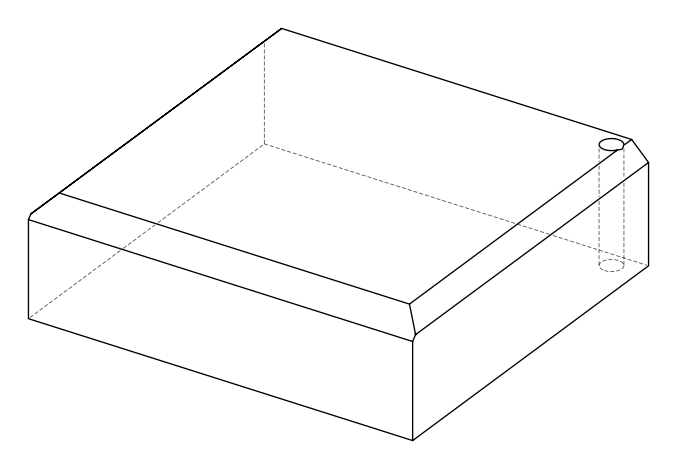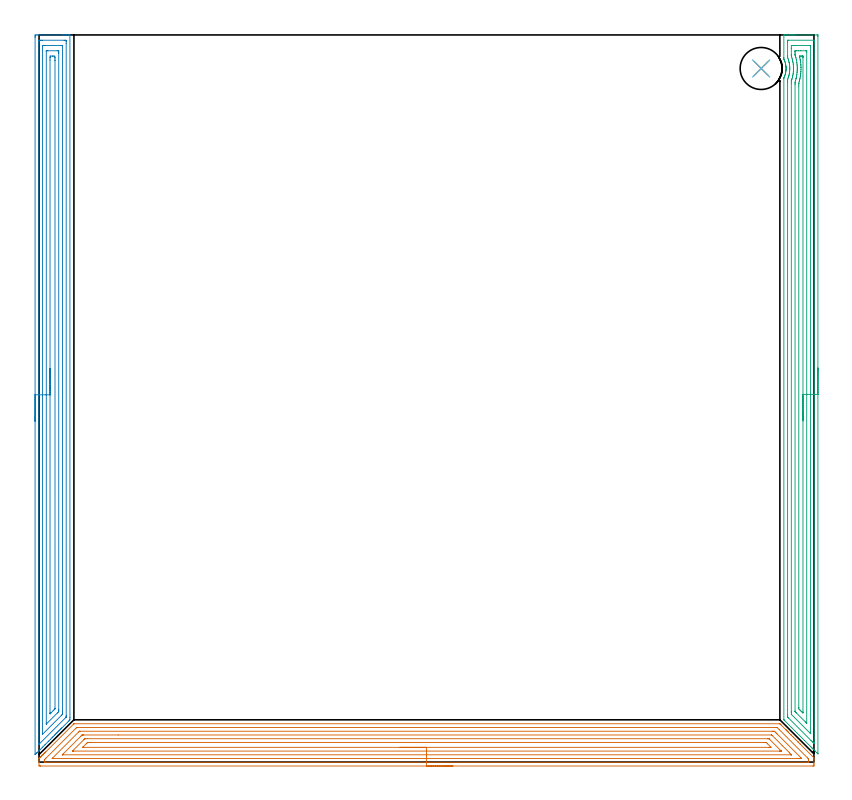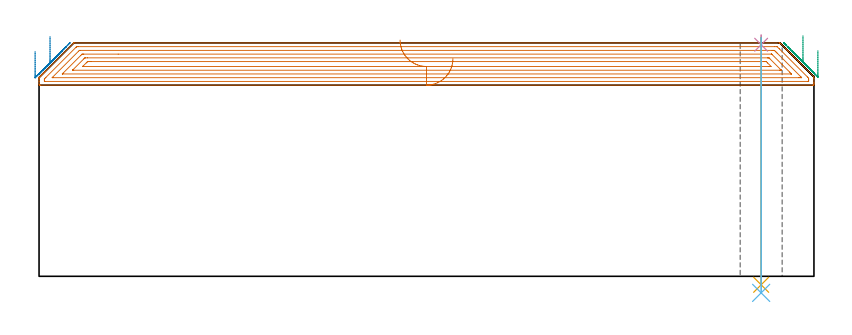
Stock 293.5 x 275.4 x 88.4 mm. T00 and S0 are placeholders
(PLAN: 6 operations, 3 tool changes, 36.5 min)
(1 AREA_MILL | FG_CHAMFER_SURFACE | UGT0205_001 | 13.88 min | 37572 mm3)
(2 AREA_MILL_1 | FG_CHAMFER_SURFACE_1 | UGT0205_001 | 10.92 min | 22971 mm3)
(3 AREA_MILL_2 | FG_CHAMFER_SURFACE_2 | UGT0205_001 | 10.9 min | 21946 mm3)
(4 SPOT_DRILL | STEP1HOLE | NXT0321_9005460120000 | 0.03 min | 4 mm3)
(5 DRILL_THROUGH_HOLE_INTO_CENTER | STEP1HOLE | NXT0301_065 | 0.38 min | 6114 mm3)
(6 DRILL_TO_ENLARGE_THROUGH_HOLE | STEP1HOLE | UGT0301_241 | 0.39 min | 11413 mm3)
(TOOL UGT0205_001 | Chamfer Mill 20 x 3 x 45 deg. | D20 FL50 Z2)
(TOOL NXT0321_9005460120000 | NC Spot Drill, 142deg, 12mm, Carbide, Uncoated | D12 PA142 FL30 Z2)
(TOOL NXT0301_065 | Carbide Drill 9.4mm [860.1-0940-075A1-MM 2214] | D9.4 PA140 FL98 Z2)
(TOOL UGT0301_241 | Twist Drill 15.9 mm | D15.9 PA118 FL120 Z2)
(OP 1 AREA_MILL)
G17 G21 G94 G90
T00 M6
G54
G17 G0 G90 X156.75 Y-1.5 S1061 M3
G43 Z98.4 H0
Z82.4
G94 G1 X156.712 Z81.528 F250.
X156.598 Z80.664
X156.409 Z79.812
X156.147 Z78.98
X155.813 Z78.174
X155.41 Z77.4
X154.941 Z76.664
X154.41 Z75.972
X153.821 Z75.329
X153.178 Z74.74
X152.486 Z74.208
X151.75 Z73.74
X150.976 Z73.337
X150.17 Z73.003
X149.338 Z72.741
X148.486 Z72.552
X147.622 Z72.438
X146.75 Z72.4
X0.623
X0.422 Y-1.498 Z72.402
X0.003 Y-1.491 Z72.405
X0. Y-1.362 Z72.534
Y-0.13 Z73.765
Y0.569 Z74.468
Y1.243 Z75.142
Y1.29 Z75.188
X0.005 Y1.3 Z75.198
X0.013 Y1.314 Z75.211
X0.177 Y1.478 Z75.375
X0.336 Y1.638 Z75.533
X0.494 Y1.795 Z75.693
X0.623 Y1.925 Z75.822
X0.778 Y2.08 Z75.975
X0.931 Y2.233 Z76.13
X1.07 Y2.371 Z76.269
X1.22 Y2.522 Z76.418
X1.369 Y2.67 Z76.567
X1.517 Y2.818 Z76.716
X1.662 Y2.964 Z76.86
X1.806 Y3.107 Z77.005
X1.964 Y3.265 Z77.163
X2.104 Y3.406 Z77.302
X2.243 Y3.544 Z77.442
X2.411 Y3.712 Z77.61
X2.546 Y3.848 Z77.744
X13.178 Y14.478 Z88.378
X13.205 Y14.494 Z88.393
X13.22 Y14.501 Z88.399
X280.364 Y14.5 Z88.4
X280.596 Y14.496 Z88.39
X280.629 Y14.474 Z88.369
X280.921 Y14.18 Z88.078
X281.089 Y14.014 Z87.908
X281.258 Y13.844 Z87.74
X282.856 Y12.246 Z86.142
X282.96 Y12.141 Z86.04
X283.045 Y12.055 Z85.955
X283.151 Y11.951 Z85.847
X283.251 Y11.849 Z85.749
X283.343 Y11.757 Z85.657
X283.446 Y11.656 Z85.552
X283.543 Y11.558 Z85.457
X283.641 Y11.459 Z85.359
X283.74 Y11.362 Z85.258
X284.181 Y10.92 Z84.819
X284.624 Y10.478 Z84.374
X284.833 Y10.268 Z84.167
X284.874 Y10.226 Z84.126
X285.508 Y9.594 Z83.49
X285.727 Y9.374 Z83.273
X286.392 Y8.71 Z82.606
X286.585 Y8.515 Z82.415
X286.62 Y8.48 Z82.38
X287.276 Y7.826 Z81.723
X287.441 Y7.659 Z81.559
X287.514 Y7.586 Z81.486
X288.16 Y6.942 Z80.839
X288.297 Y6.803 Z80.703
X293.323 Y1.777 Z75.676
X293.459 Y1.638 Z75.537
X293.49 Y1.603 Z75.501
X293.5 Y0.94 Z74.839
Y-0.479 Z73.418
Y-1.014 Z72.883
Y-1.362 Z72.535
X293.497 Y-1.491 Z72.405
X293.078 Y-1.5 Z72.4
X146.75
Y-0.086 Z73.814
X2.366 Y-0.085 Z73.815
X2.016 Y-0.079 Z73.821
X2.01 Y0.034 Z73.934
X2.004 Y0.273 Z74.173
X2.01 Y0.754 Z74.654
X2.014 Y0.853 Z74.753
X2.076 Y0.92 Z74.82
X2.158 Y1.005 Z74.905
X2.411 Y1.261 Z75.161
X2.6 Y1.451 Z75.351
X14.03 Y12.88 Z86.78
X14.157 Y13.004 Z86.904
X14.211 Y13.053 Z86.953
X14.239 Y13.078 Z86.978
X14.287 Y13.079 Z86.979
X14.499 Y13.083 Z86.983
X14.923 Y13.086 Z86.986
X14.968
X278.621
X279.47 Y13.08 Z86.98
X279.522 Y13.079 Z86.979
X280.364 Y12.286 Z86.186
X280.378 Y12.273 Z86.173
X291.089 Y1.56 Z75.46
X291.485 Y1.153 Z75.053
X291.492 Y0.754 Z74.654
X291.498 Y0.35 Z74.25
X291.492 Y-0.058 Z73.842
X291.49 Y-0.08 Z73.82
X291.485 Y-0.081 Z73.819
X291.461 Y-0.084 Z73.816
X291.408 Y-0.085 Z73.815
X291.301 Y-0.086 Z73.814
X146.75
Y1.328 Z75.228
X5.405 Y1.329 Z75.229
X5.204 Y1.331 Z75.231
X5.092 Y1.335 Z75.235
X4.952 Y1.341 Z75.241
X5.03 Y1.426 Z75.326
X5.092 Y1.492 Z75.392
X14.961 Y11.362 Z85.262
X15.251 Y11.641 Z85.541
X15.272 Y11.661 Z85.561
X15.317 Y11.665 Z85.565
X15.4 Y11.669 Z85.569
X15.505 Y11.671 Z85.571
X277.683
X278.265 Y11.67 Z85.57
X278.42 Y11.667 Z85.567
X278.494 Y11.665 Z85.565
X278.577 Y11.604 Z85.504
X278.831 Y11.362 Z85.262
X279.152 Y11.047 Z84.947
X279.47 Y10.73 Z84.63
X279.723 Y10.478 Z84.378
X288.562 Y1.638 Z75.538
X288.71 Y1.485 Z75.385
X288.805 Y1.384 Z75.284
X288.847 Y1.334 Z75.234
X288.825 Y1.333 Z75.233
X288.719 Y1.33 Z75.23
X288.408 Y1.329 Z75.229
X287.827 Y1.328 Z75.228
X146.75
Y2.743 Z76.643
X8.997
X8.906 Y2.744 Z76.644
X8.822 Y2.748 Z76.648
X8.81 Y2.75 Z76.65
X8.813 Y2.756 Z76.656
X8.837 Y2.784 Z76.684
X8.965 Y2.916 Z76.816
X9.063 Y3.014 Z76.914
X15.817 Y9.768 Z83.668
X16.176 Y10.123 Z84.023
X16.255 Y10.199 Z84.099
X16.302 Y10.242 Z84.142
X16.376 Y10.25 Z84.15
X16.711 Y10.255 Z84.155
X16.935 Y10.256 Z84.156
X29.977 Y10.257 Z84.157
X277.348
X277.431 Y10.256 Z84.156
X277.472 Y10.253 Z84.153
X277.489 Y10.251 Z84.151
X277.516 Y10.226 Z84.126
X277.683 Y10.067 Z83.967
X281.461 Y6.291 Z80.191
X284.345 Y3.406 Z77.306
X284.833 Y2.918 Z76.818
X284.965 Y2.783 Z76.683
X284.991 Y2.754 Z76.654
X284.993 Y2.748 Z76.648
X284.991 Y2.746 Z76.646
X284.96 Y2.744 Z76.644
X284.833 Y2.743 Z76.643
X284.61
X146.75
Y4.157 Z78.057
X13.136
X13.001 Y4.158 Z78.058
X12.732 Y4.162 Z78.062
X12.673 Y4.164 Z78.064
X12.69 Y4.185 Z78.085
X12.733 Y4.232 Z78.132
X12.789 Y4.29 Z78.19
X12.961 Y4.463 Z78.363
X16.961 Y8.462 Z82.362
X17.214 Y8.71 Z82.61
X17.344 Y8.834 Z82.734
X17.473 Y8.84 Z82.74
X17.605 Y8.841 Z82.741
X18.364 Y8.843 Z82.743
X275.895
X276.03 Y8.842 Z82.742
X276.299 Y8.837 Z82.737
X276.458 Y8.832 Z82.732
X276.501 Y8.793 Z82.693
X276.59 Y8.71 Z82.61
X276.789 Y8.513 Z82.413
X281.011 Y4.29 Z78.19
X281.101 Y4.198 Z78.098
X281.125 Y4.17 Z78.07
X281.129 Y4.164 Z78.064
X281.082 Y4.162 Z78.062
X280.903 Y4.159 Z78.059
X280.634 Y4.157 Z78.057
X280.499
X146.75
Y5.571 Z79.471
X16.885 Y5.572 Z79.472
X16.711 Y5.574 Z79.474
X16.633 Y5.577 Z79.477
X16.543 Y5.584 Z79.484
X16.605 Y5.653 Z79.553
X16.645 Y5.696 Z79.596
X17.89 Y6.942 Z80.842
X18.194 Y7.243 Z81.143
X18.298 Y7.344 Z81.244
X18.381 Y7.421 Z81.321
X18.498 Y7.423 Z81.323
X18.901 Y7.427 Z81.327
X19.392 Y7.429 Z81.329
X19.793
X274.51 Y7.428 Z81.328
X275.002 Y7.425 Z81.325
X275.41 Y7.422 Z81.322
X275.895 Y6.957 Z80.857
X275.911 Y6.942 Z80.842
X277.273 Y5.579 Z79.479
X276.789 Y5.574 Z79.474
X276.387 Y5.572 Z79.472
X146.75 Y5.571 Z79.471
X145.878 Z79.509
X145.013 Z79.623
X144.162 Z79.812
X143.33 Z80.074
X142.524 Z80.408
X141.75 Z80.811
X141.014 Z81.28
X140.322 Z81.811
X139.679 Z82.4
X139.09 Z83.043
X138.558 Z83.735
X138.09 Z84.471
X137.687 Z85.245
X137.353 Z86.051
X137.091 Z86.883
X136.902 Z87.735
X136.788 Z88.6
X136.75 Z89.471
G0 Z98.4
M5
M2
(OP 2 AREA_MILL_1)
G17 G21 G94 G90
T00 M6
G54
G17 G0 G90 X-1.5 Y129.1 S1061 M3
G43 Z98.4 H0
Z85.2
G94 G1 Y129.138 Z84.328 F250.
Y129.252 Z83.463
Y129.441 Z82.612
Y129.703 Z81.78
Y130.037 Z80.974
Y130.44 Z80.2
Y130.909 Z79.464
Y131.44 Z78.772
Y132.029 Z78.129
Y132.672 Z77.54
Y133.364 Z77.008
Y134.1 Z76.54
Y134.874 Z76.137
Y135.68 Z75.803
Y136.512 Z75.541
Y137.364 Z75.352
Y138.229 Z75.238
Y139.1 Z75.2
Y274.342
X-1.499 Y274.791 Z75.201
X-1.495 Y275.229 Z75.203
X-1.492 Y275.39 Z75.206
X-1.063 Y275.395 Z75.634
X-0.462 Y275.4 Z76.235
X8.622 Z85.316
X9.181 Z85.878
X9.502 Z86.198
X10.062 Z86.758
X10.382 Z87.077
X11.024 Z87.723
X11.412 Z88.112
X11.681 Y275.39 Z88.38
X11.69 Y275.324 Z88.389
X11.694 Y275.286 Z88.394
X11.7 Y16.8 Z88.4
X11.694 Y15.998 Z88.392
X11.606 Y15.907 Z88.304
X11.263 Y15.562 Z87.96
X8.622 Y12.92 Z85.318
X8.484 Y12.783 Z85.181
X8.322 Y12.62 Z85.019
X8.181 Y12.479 Z84.877
X8.037 Y12.336 Z84.735
X7.887 Y12.186 Z84.585
X7.741 Y12.039 Z84.437
X7.591 Y11.89 Z84.289
X7.453 Y11.752 Z84.151
X7.301 Y11.599 Z83.996
X7.145 Y11.443 Z83.842
X7.019 Y11.318 Z83.717
X6.861 Y11.158 Z83.556
X6.698 Y10.997 Z83.396
X6.585 Y10.884 Z83.283
X6.421 Y10.718 Z83.115
X6.252 Y10.551 Z82.95
X5.98 Y10.279 Z82.678
X5.806 Y10.104 Z82.502
X5.246 Y9.546 Z81.946
X4.914 Y9.212 Z81.61
X4.315 Y8.614 Z81.014
X3.633 Y7.932 Z80.332
X2.234 Y6.534 Z78.933
X1.341 Y5.641 Z78.04
X0.319 Y4.619 Z77.018
X0.111 Y4.41 Z76.808
X0.003 Y4.302 Z76.701
X-0.537 Y3.762 Z76.162
X-0.77 Y3.529 Z75.927
X-0.89 Y3.409 Z75.808
X-1.338 Y2.963 Z75.361
X-1.493 Y2.819 Z75.206
X-1.5 Y2.966 Z75.2
Y139.1
X-0.086 Z76.614
Y272.113
X-0.084 Y272.906 Z76.616
X-0.083 Y273.006 Z76.617
X-0.073 Y273.39 Z76.627
X0.312 Y273.397 Z77.012
X0.698 Y273.399 Z77.398
X1.189 Y273.4 Z77.889
X9.502 Y273.399 Z86.202
X9.997 Y273.396 Z86.697
X10.191 Y273.39 Z86.891
X10.273 Y273.362 Z86.973
X10.278 Y273.112 Z86.978
X10.279 Y273.006 Z86.979
X10.28 Y272.217 Z86.98
X10.285 Y17.692 Z86.985
X10.283 Y17.295 Z86.983
X10.28 Y17.097 Z86.98
X10.279 Y17.051 Z86.979
X10.261 Y17.022 Z86.961
X10.214 Y16.971 Z86.914
X10.049 Y16.8 Z86.749
X0.022 Y6.772 Z76.722
X-0.06 Y6.692 Z76.64
X-0.078 Y6.677 Z76.622
X-0.08 Z76.62
X-0.082 Y6.683 Z76.618
X-0.084 Y6.722 Z76.616
X-0.086 Y6.882 Z76.614
Y6.98
Y139.1
X1.328 Z78.028
X1.329 Y271.22 Z78.029
X1.33 Y271.347 Z78.03
X1.332 Y271.377 Z78.032
X1.334 Y271.387 Z78.034
X1.343 Y271.39 Z78.043
X1.403 Y271.398 Z78.103
X1.578 Y271.399 Z78.278
X2.281 Y271.4 Z78.981
X8.445 Z85.145
X8.622 Y271.398 Z85.322
X8.799 Y271.393 Z85.499
X8.848 Y271.39 Z85.548
X8.859 Y271.382 Z85.559
X8.861 Y271.367 Z85.561
X8.864 Y271.303 Z85.564
X8.865 Y271.22 Z85.565
Y270.973
X8.871 Y19.225 Z85.571
X8.87 Y18.585 Z85.57
X8.868 Y18.335 Z85.568
X8.864 Y18.084 Z85.564
X8.622 Y17.824 Z85.322
X8.557 Y17.757 Z85.257
X1.351 Y10.551 Z78.051
X1.342 Y10.546 Z78.042
X1.336 Y10.547 Z78.036
X1.333 Y10.551 Z78.033
X1.331 Y10.567 Z78.031
X1.329 Y10.804 Z78.029
X1.328 Y139.1 Z78.028
X2.743 Z79.443
Y269.146
X2.745 Y269.348 Z79.445
X2.748 Y269.382 Z79.448
X2.75 Y269.39 Z79.45
X2.758 Y269.393 Z79.458
X2.81 Y269.398 Z79.51
X2.916 Y269.399 Z79.616
X3.339 Y269.4 Z80.039
X6.895 Z83.595
X7.287 Y269.398 Z83.987
X7.385 Y269.395 Z84.085
X7.432 Y269.39 Z84.132
X7.445 Y269.385 Z84.145
X7.446 Y269.37 Z84.146
X7.449 Y269.273 Z84.149
X7.451 Y268.836 Z84.151
Y268.542
X7.456 Y19.767 Z84.156
X7.454 Y19.478 Z84.154
X7.45 Y19.176 Z84.15
X7.447 Y19.107 Z84.147
X7.408 Y19.064 Z84.108
X7.34 Y18.992 Z84.04
X6.937 Y18.585 Z83.637
X2.909 Y14.558 Z79.609
X2.845 Y14.497 Z79.545
X2.757 Y14.417 Z79.457
X2.75 Y14.411 Z79.45
X2.747 Y14.429 Z79.447
X2.744 Y14.474 Z79.444
X2.743 Y14.524 Z79.443
Y14.726
Y139.1
X4.157 Z80.857
Y265.928
X4.161 Y266.757 Z80.861
X4.163 Y266.814 Z80.863
X4.22 Y267.39 Z80.92
X4.469 Y267.396 Z81.169
X5.1 Y267.399 Z81.8
X5.348 Y267.398 Z82.048
X5.98 Y267.39 Z82.68
X6.031 Y266.757 Z82.731
X6.034 Y266.702 Z82.734
X6.037 Y265.864 Z82.737
Y265.807
X6.042 Y20.37 Z82.742
Y20.308
X6.038 Y20.244 Z82.738
X6.031 Y20.141 Z82.731
X5.98 Y20.086 Z82.68
X5.681 Y19.781 Z82.381
X5.38 Y19.478 Z82.08
X4.487 Y18.585 Z81.187
X4.352 Y18.451 Z81.052
X4.22 Y18.321 Z80.92
X4.174 Y18.279 Z80.874
X4.166 Y18.274 Z80.866
X4.163 Y18.311 Z80.863
X4.159 Y18.395 Z80.859
X4.157 Y18.649 Z80.857
Y139.1
Y139.972 Z80.895
Y140.837 Z81.009
Y141.688 Z81.198
Y142.52 Z81.46
Y143.326 Z81.794
Y144.1 Z82.197
Y144.836 Z82.665
Y145.528 Z83.196
Y146.171 Z83.786
Y146.761 Z84.429
Y147.292 Z85.121
Y147.76 Z85.857
Y148.163 Z86.631
Y148.497 Z87.437
Y148.759 Z88.269
Y148.948 Z89.12
Y149.062 Z89.985
Y149.1 Z90.857
G0 Z98.4
M5
M2
(OP 3 AREA_MILL_2)
G17 G21 G94 G90
T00 M6
G54
G17 G0 G90 X295. Y149.25 S1061 M3
G43 Z98.4 H0
Z85.5
G94 G1 Y149.212 Z84.628 F250.
Y149.098 Z83.764
Y148.909 Z82.912
Y148.647 Z82.08
Y148.313 Z81.274
Y147.91 Z80.5
Y147.442 Z79.764
Y146.91 Z79.072
Y146.321 Z78.429
Y145.678 Z77.84
Y144.986 Z77.308
Y144.25 Z76.84
Y143.476 Z76.437
Y142.67 Z76.103
Y141.838 Z75.841
Y140.986 Z75.652
Y140.122 Z75.538
Y139.25 Z75.5
X294.999 Y3.21 Z75.501
X294.994 Y3.114 Z75.504
X294.992 Y3.109 Z75.506
X294.485 Y3.614 Z76.013
X293.957 Y4.142 Z76.541
X293.79 Y4.308 Z76.705
X293.63 Y4.469 Z76.868
X293.511 Y4.588 Z76.987
X293.353 Y4.745 Z77.142
X293.202 Y4.897 Z77.296
X293.065 Y5.034 Z77.433
X292.916 Y5.181 Z77.579
X292.774 Y5.325 Z77.724
X292.619 Y5.48 Z77.879
X292.48 Y5.618 Z78.016
X289.944 Y8.155 Z80.554
X285.057 Y13.043 Z85.442
X282.437 Y15.662 Z88.061
X282.272 Y15.828 Z88.228
X282.261 Y15.839 Z88.239
X282.105 Y16.005 Z88.391
X282.1 Y16.182 Z88.4
Y258.751
X282.105 Y259.128 Z88.391
X282.155 Y259.241 Z88.342
X282.262 Y259.478 Z88.235
X282.44 Y259.923 Z88.058
X282.496 Y260.089 Z88.
X282.592 Y260.372 Z87.902
X282.635 Y260.535 Z87.857
X282.676 Y260.678 Z87.82
X282.715 Y260.818 Z87.783
X282.81 Y261.266 Z87.687
X282.833 Y261.427 Z87.66
X282.877 Y261.712 Z87.617
X282.894 Y261.899 Z87.597
X282.922 Y262.16 Z87.574
X282.923 Y262.182 Z87.573
X282.927 Y262.318 Z87.565
X282.939 Y262.607 Z87.552
X282.935 Y262.872 Z87.555
X282.933 Y263.061 Z87.562
X282.92 Y263.21 Z87.568
X282.906 Y263.461 Z87.593
X282.903 Y263.501 Z87.596
X282.843 Y263.948 Z87.655
X282.813 Y264.102 Z87.684
X282.758 Y264.396 Z87.741
X282.647 Y264.842 Z87.852
X282.599 Y264.994 Z87.899
X282.506 Y265.291 Z87.993
X282.451 Y265.44 Z88.048
X282.341 Y265.734 Z88.159
X282.274 Y265.886 Z88.223
X282.184 Y266.097 Z88.316
X282.112 Y266.26 Z88.387
X282.107 Y266.276 Z88.393
X282.1 Y266.777 Z88.4
Y275.25
X282.102 Y275.39 Z88.389
X282.211 Y275.397 Z88.281
X282.327 Y275.4 Z88.172
X283.026 Z87.473
X283.594 Z86.905
X284.184 Z86.312
X284.478 Z86.019
X285.057 Z85.44
X285.351 Z85.146
X285.93 Z84.564
X286.398 Z84.098
X294.663 Z75.834
X294.956 Y275.396 Z75.541
X294.992 Y275.39 Z75.505
X294.999 Y275.353 Z75.499
X295. Y274.804 Z75.5
Y139.25
X293.586 Z76.914
X293.585 Y7.472 Z76.915
X293.584 Y7.264 Z76.916
X293.581 Y7.075 Z76.919
X293.579 Y6.996 Z76.921
X293.538 Y7.024 Z76.962
X293.289 Y7.264 Z77.211
X292.916 Y7.634 Z77.584
X292.394 Y8.155 Z78.106
X283.834 Y16.717 Z86.666
X283.657 Y16.896 Z86.843
X283.569 Y16.988 Z86.931
X283.528 Y17.034 Z86.972
X283.521 Y17.073 Z86.979
X283.516 Y17.756 Z86.984
X283.515 Y17.965 Z86.985
Y257.651
X283.516 Y257.859 Z86.984
X283.52 Y258.537 Z86.98
X283.597 Y258.751 Z86.903
X283.754 Y259.19 Z86.746
X283.904 Y259.643 Z86.596
X283.942 Y259.766 Z86.558
X283.969 Y259.863 Z86.531
X284.044 Y260.16 Z86.456
X284.142 Y260.578 Z86.358
X284.184 Y260.788 Z86.316
X284.265 Y261.344 Z86.235
X284.274 Y261.427 Z86.226
X284.335 Y262.164 Z86.165
X284.341 Y262.318 Z86.159
X284.35 Y262.676 Z86.15
X284.345 Y263.046 Z86.155
X284.339 Y263.21 Z86.161
X284.27 Y264.014 Z86.23
X284.258 Y264.102 Z86.242
X284.184 Y264.598 Z86.316
X284.106 Y264.994 Z86.394
X284.097 Y265.038 Z86.403
X284.083 Y265.097 Z86.417
X283.964 Y265.545 Z86.536
X283.86 Y265.886 Z86.64
X283.692 Y266.387 Z86.808
X283.552 Y266.777 Z86.948
X283.521 Y266.865 Z86.979
X283.519 Y266.949 Z86.981
X283.516 Y267.119 Z86.984
X283.515 Y267.461 Z86.985
X283.514 Y267.669 Z86.986
X283.515 Y272.811 Z86.985
X283.517 Y273.02 Z86.983
X283.521 Y273.36 Z86.979
X283.528 Y273.39 Z86.972
X283.589 Y273.394 Z86.911
X283.688 Y273.398 Z86.812
X283.812 Y273.4 Z86.688
X293.419 Y273.399 Z77.081
X293.543 Y273.394 Z76.957
X293.566 Y273.39 Z76.934
X293.579 Y273.384 Z76.921
X293.581 Y273.358 Z76.919
X293.584 Y273.23 Z76.916
X293.585 Y273.02 Z76.915
X293.586 Y272.336 Z76.914
Y139.25
X292.172 Z78.328
X292.171 Y10.831 Z78.329
X292.169 Z78.331
X285.057 Y17.944 Z85.443
X285.037 Y17.965 Z85.463
X284.936 Y18.089 Z85.564
X284.93 Y18.857 Z85.57
X284.929 Y18.988 Z85.571
X284.928 Y257.099 Z85.572
X284.93 Y257.859 Z85.57
X284.933 Y257.986 Z85.567
X284.936 Y258.031 Z85.564
X284.952 Y258.081 Z85.548
X285.057 Y258.391 Z85.443
X285.145 Y258.661 Z85.355
X285.172 Y258.751 Z85.328
X285.34 Y259.354 Z85.16
X285.411 Y259.643 Z85.089
X285.504 Y260.078 Z84.996
X285.586 Y260.535 Z84.914
X285.633 Y260.839 Z84.867
X285.697 Y261.427 Z84.803
X285.715 Y261.646 Z84.785
X285.756 Y262.318 Z84.744
X285.761 Y262.491 Z84.739
X285.754 Y263.21 Z84.746
X285.747 Y263.397 Z84.753
X285.685 Y264.102 Z84.815
X285.658 Y264.38 Z84.842
X285.564 Y264.994 Z84.936
X285.478 Y265.456 Z85.022
X285.379 Y265.886 Z85.121
X285.3 Y266.2 Z85.2
X285.168 Y266.664 Z85.332
X284.952 Y267.329 Z85.548
X284.936 Y267.539 Z85.564
X284.932 Y267.669 Z85.568
X284.93 Y267.799 Z85.57
X284.929 Y270.345 Z85.571
X284.934 Y271.362 Z85.566
X284.942 Y271.39 Z85.558
X284.977 Y271.393 Z85.523
X285.057 Y271.396 Z85.443
X285.77 Y271.4 Z84.73
X285.93 Z84.57
X292.043 Y271.399 Z78.457
X292.096 Y271.398 Z78.404
X292.139 Y271.394 Z78.361
X292.162 Y271.391 Z78.338
X292.165 Y271.366 Z78.335
X292.169 Y271.236 Z78.331
X292.171 Y271.106 Z78.329
X292.172 Y139.25 Z78.328
X290.757 Z79.743
Y14.819
X290.756 Y14.752 Z79.744
X290.754 Y14.712 Z79.746
X290.753 Y14.71 Z79.747
X290.748 Y14.712 Z79.752
X290.68 Y14.775 Z79.82
X290.429 Y15.02 Z80.071
X290.297 Y15.152 Z80.203
X286.803 Y18.646 Z83.697
X286.594 Y18.857 Z83.906
X286.375 Y19.085 Z84.125
X286.349 Y19.126 Z84.151
X286.347 Y19.152 Z84.153
X286.345 Y19.21 Z84.155
X286.343 Y19.327 Z84.157
Y256.546
X286.344 Y256.968 Z84.156
X286.347 Y257.434 Z84.153
X286.35 Y257.541 Z84.15
X286.523 Y258.146 Z83.977
X286.692 Y258.751 Z83.808
X286.716 Y258.841 Z83.784
X286.803 Y259.214 Z83.697
X286.876 Y259.569 Z83.624
X286.89 Y259.643 Z83.61
X287.002 Y260.332 Z83.498
X287.03 Y260.535 Z83.47
X287.095 Y261.129 Z83.405
X287.121 Y261.427 Z83.379
X287.154 Y261.961 Z83.346
X287.171 Y262.318 Z83.329
X287.172 Y262.834 Z83.328
X287.169 Y263.21 Z83.331
X287.14 Y263.758 Z83.36
X287.11 Y264.102 Z83.39
X287.048 Y264.744 Z83.452
X287.01 Y264.994 Z83.49
X286.88 Y265.807 Z83.62
X286.865 Y265.886 Z83.635
X286.803 Y266.182 Z83.697
X286.658 Y266.777 Z83.842
X286.606 Y266.98 Z83.894
X286.399 Y267.669 Z84.101
X286.366 Y267.785 Z84.134
X286.35 Y267.848 Z84.15
X286.348 Y267.905 Z84.152
X286.344 Y268.138 Z84.156
X286.343 Y268.561 Z84.157
Y269.031
X286.344 Y269.188 Z84.156
X286.347 Y269.314 Z84.153
X286.349 Y269.388 Z84.151
X286.393 Y269.39 Z84.107
X286.803 Y269.395 Z83.697
X287.625 Y269.4 Z82.875
X288.55 Z81.95
X290.348 Z80.152
X290.697 Y269.394 Z79.803
X290.739 Y269.39 Z79.761
X290.751 Y269.387 Z79.749
X290.753 Y269.375 Z79.747
X290.756 Y269.325 Z79.744
X290.757 Y269.278 Z79.743
Y268.982
Y139.25
X289.343 Z81.157
X289.342 Y18.94 Z81.158
X289.341 Y18.857 Z81.159
X289.336 Y18.583 Z81.164
X289.249 Y18.661 Z81.251
X289.045 Y18.857 Z81.455
X288.55 Y19.35 Z81.95
X288.156 Y19.749 Z82.344
X287.764 Y20.159 Z82.736
X287.758 Y20.558 Z82.742
X287.757 Y20.641 Z82.743
Y256.076
X287.758 Y256.885 Z82.742
X287.76 Y256.968 Z82.74
X287.764 Y257.068 Z82.736
X287.779 Y257.163 Z82.721
X287.963 Y257.859 Z82.537
X288.083 Y258.337 Z82.417
X288.175 Y258.751 Z82.325
X288.241 Y259.067 Z82.259
X288.341 Y259.643 Z82.159
X288.371 Y259.826 Z82.129
X288.465 Y260.535 Z82.035
X288.474 Y260.612 Z82.026
X288.547 Y261.427 Z81.953
X288.55 Y261.466 Z81.95
X288.59 Y262.277 Z81.91
Y263.17
X288.588 Y263.21 Z81.912
X288.55 Y264.011 Z81.95
X288.542 Y264.102 Z81.958
X288.454 Y264.994 Z82.046
X288.441 Y265.105 Z82.059
X288.317 Y265.886 Z82.183
X288.268 Y266.174 Z82.232
X288.148 Y266.777 Z82.352
X288.037 Y267.301 Z82.463
X288.025 Y267.39 Z82.475
X288.093 Y267.393 Z82.407
X288.245 Y267.397 Z82.255
X288.55 Y267.399 Z81.95
X288.814 Y267.4 Z81.686
X289.251 Y267.398 Z81.249
X289.296 Y267.396 Z81.204
X289.327 Y267.39 Z81.173
X289.336 Y267.386 Z81.164
X289.338 Y267.372 Z81.162
X289.341 Y267.202 Z81.159
X289.343 Y266.859 Z81.157
Y266.777
Y139.25
Y138.378 Z81.195
Y137.514 Z81.309
Y136.662 Z81.498
Y135.83 Z81.76
Y135.024 Z82.094
Y134.25 Z82.497
Y133.514 Z82.965
Y132.822 Z83.496
Y132.179 Z84.086
Y131.59 Z84.729
Y131.058 Z85.421
Y130.59 Z86.157
Y130.187 Z86.931
Y129.853 Z87.737
Y129.591 Z88.569
Y129.402 Z89.42
Y129.288 Z90.285
Y129.25 Z91.157
G0 Z98.4
M5
M2
(OP 4 SPOT_DRILL)
G17 G21 G94 G90
T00 M6
G54
G17 G0 G90 X273.5 Y262.7 S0 M3
G43 Z98.4 H0
G94 G81 G98 Z87.716 F250. R91.4
G80
M5
M2
(OP 5 DRILL_THROUGH_HOLE_INTO_CENTER)
G17 G21 G94 G90
T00 M6
G54
G17 G0 G90 X273.5 Y262.7 S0 M3
G43 Z98.4 H1
G94 G73 G98 Z-3.211 F250. Q9.161 R90.4
G80
M5
M2
(OP 6 DRILL_TO_ENLARGE_THROUGH_HOLE)
G17 G21 G94 G90
T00 M6
G54
G17 G0 G90 X273.5 Y262.7 S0 M3
G43 Z98.4 H0
G94 G73 G98 Z-6.277 F250. Q15.779 R90.4
G80
M5
M2
